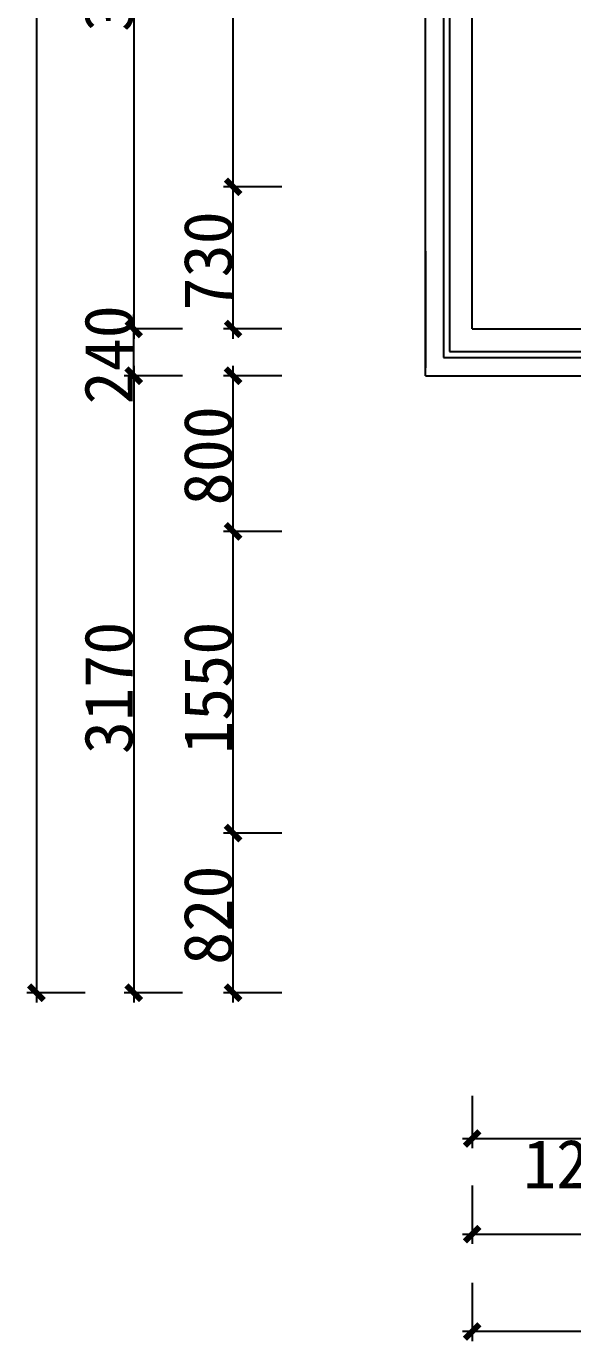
# Model space of a CAD drawing. Extents: x -74236 to 286982, y -14633 to 132816.
# Drawn here: x 115173 to 117982, y 102042 to 108799 of the extents above; entities that cross this region are included whole.
import ezdxf

# ---------------------------------------------------------------- set-up
doc = ezdxf.new("R2010")
doc.units = 0
doc.header["$LTSCALE"] = 10
doc.header["$MEASUREMENT"] = 0
doc.linetypes.add('ACAD_ISO03W100', pattern=[30, 12, -18])
doc.styles.add('宋体', font='')
doc.styles.get('宋体').set_extended_font_data('SimSun')

# ---------------------------------------------------------------- blocks, each defined once
blk = doc.blocks.new('fdgfsz')
at = {"color": 8}
for p, q in [((139642.2, 98927.6), (139642.2, 87737.6)), ((141882.2, 91197.6), (141882.2, 98877.6)), ((141642.2, 90957.6), (141642.2, 96167.6)), ((140142.2, 95017.6), (140142.2, 91147.6)), ((141735.1, 94967.6), (141735.1, 91051.3)), ((141765.1, 94967.6), (141765.1, 91081.3)), ((140653, 91877.6), (140653, 94317.6)), ((140653, 91147.6), (140653, 91977.6)), ((140903, 91927.6), (140603, 91927.6)), ((140903, 91927.6), (140603, 91927.6)), ((140142.2, 91197.6), (140142.2, 91272.6)), ((140392.2, 91197.6), (140092.2, 91197.6)), ((140392.2, 91197.6), (140092.2, 91197.6)), ((140142.2, 90957.6), (140142.2, 91197.6)), ((140903, 91197.6), (140603, 91197.6)), ((141882.2, 91197.6), (143142.2, 91197.6)), ((141735.1, 91051.3), (143142.2, 91051.3)), ((141765.1, 91081.3), (143142.2, 91081.3)), ((140392.2, 90957.6), (140092.2, 90957.6)), ((140392.2, 90957.6), (140092.2, 90957.6)), ((140142.2, 91007.6), (140142.2, 87737.6)), ((140142.2, 90957.6), (140142.2, 90882.6)), ((140903, 90957.6), (140603, 90957.6)), ((140653, 90107.6), (140653, 91007.6)), ((141642.2, 90957.6), (143142.2, 90957.6)), ((140903, 90157.6), (140603, 90157.6)), ((140903, 90157.6), (140603, 90157.6)), ((140653, 88557.6), (140653, 90207.6)), ((140653, 87737.6), (140653, 88657.6)), ((140903, 88607.6), (140603, 88607.6)), ((140903, 88607.6), (140603, 88607.6)), ((139892.2, 87787.6), (139592.2, 87787.6)), ((140392.2, 87787.6), (140092.2, 87787.6)), ((140903, 87787.6), (140603, 87787.6)), ((141882.2, 87257.8), (141882.2, 86988.5)), ((141832.2, 87038.5), (143192.2, 87038.5)), ((141882.2, 86797.6), (141882.2, 86497.6)), ((141832.2, 86547.6), (148992.2, 86547.6)), ((141882.2, 86297.6), (141882.2, 85997.6)), ((153662.2, 86047.6), (141832.2, 86047.6))]:
    blk.add_line(p, q, dxfattribs=at)
at = {"color": 8, "linetype": 'ACAD_ISO03W100', "ltscale": 5}
for p, q in [((141642.2, 91597.6), (141642.2, 90957.6)), ((141882.2, 91197.6), (141882.2, 91597.6)), ((141882.2, 91197.6), (143142.2, 91197.6)), ((141642.2, 90957.6), (143142.2, 90957.6))]:
    blk.add_line(p, q, dxfattribs=at)
at = {"color": 8, "linetype": 'ByBlock', "const_width": 30}
for points in [[(140615.5, 91965.1), (140690.5, 91890.1)], [(140690.5, 91890.1), (140615.5, 91965.1)], [(140104.7, 91235.1), (140179.7, 91160.1)], [(140104.7, 91235.1), (140179.7, 91160.1)], [(140615.5, 91235.1), (140690.5, 91160.1)], [(140179.7, 90920.1), (140104.7, 90995.1)], [(140179.7, 90920.1), (140104.7, 90995.1)], [(140690.5, 90920.1), (140615.5, 90995.1)], [(140615.5, 90195.1), (140690.5, 90120.1)], [(140690.5, 90120.1), (140615.5, 90195.1)], [(140615.5, 88645.1), (140690.5, 88570.1)], [(140690.5, 88570.1), (140615.5, 88645.1)], [(139604.7, 87825.1), (139679.7, 87750.1)], [(140104.7, 87825.1), (140179.7, 87750.1)], [(140615.5, 87825.1), (140690.5, 87750.1)], [(141919.7, 87076), (141844.7, 87001)], [(141919.7, 86585.1), (141844.7, 86510.1)], [(141919.7, 86085.1), (141844.7, 86010.1)]]:
    blk.add_lwpolyline(points, dxfattribs=at)
at = {"color": 8, "style": '宋体'}
for s, p in [('3770', (140137.2, 92723.7)), ('730', (140648, 91292.4)), ('240', (140137.2, 90809.5)), ('800', (140648, 90290.9)), ('3170', (140137.2, 89013.7)), ('1550', (140648, 89013.9)), ('820', (140648, 87930.9))]:
    blk.add_text(s, height=250, rotation=90, dxfattribs=at).set_placement(p)
blk.add_text('1260', height=250, dxfattribs=at).set_placement((142143.5, 86783.5))

msp = doc.modelspace()

# ---------------------------------------------------------------- block references
at = {"color": 253}
msp.add_blockref('fdgfsz', (-24417.2, 16047), dxfattribs=at)

doc.saveas('drawing.dxf')
